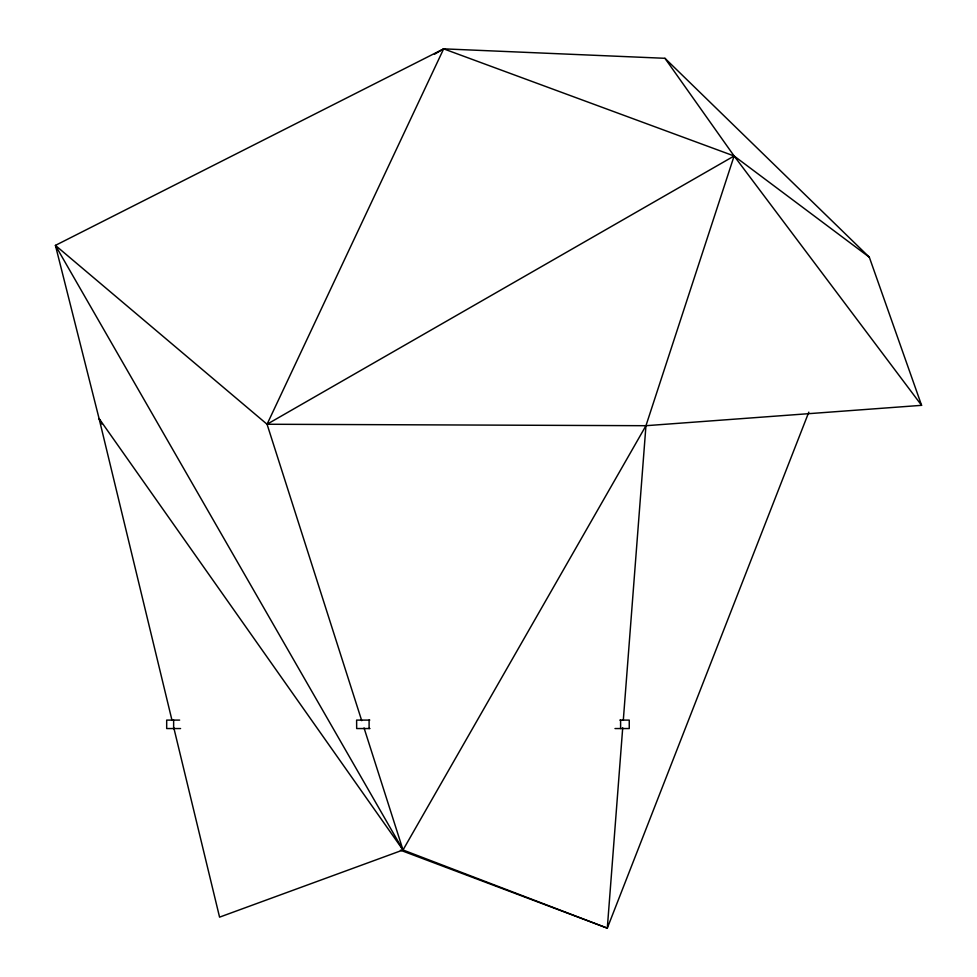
<?xml version="1.0" encoding="UTF-8"?>
<svg xmlns="http://www.w3.org/2000/svg" width="977" height="977" viewBox="0 0 977 977"><rect width="100%" height="100%" fill="white"/><g stroke="black" fill="none" stroke-linecap="round" stroke-linejoin="round"><path stroke-width="1.47" d="M173.637 728.549L173.637 720.098M622.715 727.78L607.303 928.15L400.399 850.185M623.302 720.196L645.956 425.703L734.118 155.99L664.958 58.302L443.656 48.85L55.42 245.386L99.08 418.571L172.013 720.379M808.809 412.147L607.303 928.15L403.012 849.99L99.08 418.571L101.852 424.006M361.722 720.672L267.063 424.25L443.656 48.85L734.118 155.99L869.322 257.207L921.58 405.333L645.956 425.703L267.063 424.25L55.42 245.386L403.012 849.99L219.569 917.147L173.796 727.78M645.956 425.703L403.012 849.99L364.042 727.938M434.472 54.26L443.656 48.85M267.063 424.25L734.118 155.99L921.58 405.333M179.646 720.098L166.688 720.098L166.688 728.549L180.574 728.549M369.794 720.098L356.617 720.098L356.678 728.549L369.978 728.549M619.858 720.098L629.249 720.098L629.249 728.549L614.997 728.549M664.958 58.302L869.322 257.207M620.603 720.098L620.603 728.549M369.098 720.098L369.098 728.549"/></g></svg>
